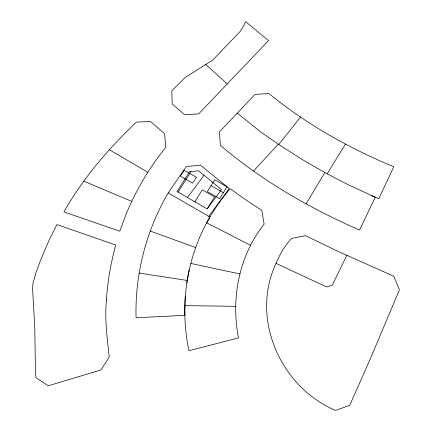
<?xml version="1.0" encoding="UTF-8"?>
<svg xmlns="http://www.w3.org/2000/svg" width="432" height="432" viewBox="0 0 432 432"><rect width="100%" height="100%" fill="white"/><g stroke="black" fill="none" stroke-linecap="round" stroke-linejoin="round"><path stroke-width="0.65" d="M250.528 245.279L206.68 222.826C213.208 210.627 221.081 199.163 230.175 188.73L244.928 199.271L261.846 210.362L264.098 224.23C238.939 255.739 230.785 298.75 238.496 337.932L188.962 350.714C179.345 305.581 186.403 256.878 209.957 217.048L168.221 192.926C146.205 230.515 134.865 274.185 136.064 317.752L184.939 315.322L184.761 309.577L185.252 296.163M186.77 282.879L189.184 269.881M276.08 263.38C249.966 318.454 280.595 387.304 335.567 410.4L349.715 405.292L370.445 358.56L399.427 289.796L393.736 276.205L337.284 251.068L305.678 235.732L291.465 238.442C284.796 245.705 279.796 254.281 276.08 263.38L326.614 286.907L332.23 285.152L346.858 255.312M131.787 201.382L126.662 212.609L119.767 231.201L63.941 211.901C82.944 178.222 108.454 148.694 136.372 122.116L150.455 121.468L164.587 133.807L165.839 147.226C152.393 163.841 140.962 182.077 131.787 201.382L83.808 181.186M306.153 203.769L324.826 172.546L347.701 184.507L375.273 197.224L359.564 230.035C309.641 208.283 261.889 180.63 220.304 145.298L219.478 131.863L255.037 94.397L268.996 93.566C306.434 124.297 349.142 148.257 393.817 166.757L378.724 198.715L371.266 195.485M327.213 173.783L345.46 144.11M207.176 208.904L221.481 189.529L198.601 170.818L189.54 171.715L177.077 191.538L207.176 208.904L214.585 196.916L202.306 189.864L194.87 201.803M178.108 192.132L191.03 171.563M168.221 192.926L186.305 166.536L200.486 165.132L229.203 188.573L208.748 216.346M187.439 197.521L204.034 175.262M237.287 113.103L260.453 131.792L278.759 144.504L300.505 117.029M253.487 171.121L278.251 144.148M227.243 83.916L198.65 113.924L184.621 114.647L172.222 103.982L171.823 90.79L185.026 77.636L212.684 60.107L239.895 31.741L243.335 26.53L245.603 21.6L268.531 40.63L227.243 83.916L205.756 64.492M184.923 305.635L235.78 306.315M139.126 273.062L187.218 280.454M190.868 263.45L239.944 273.953M150.212 231.05L195.707 247.579M211.037 185.679L223.322 192.721M324.826 172.546L302.611 159.759L278.759 144.504M109.393 149.731L147.879 172.319M106.434 300.067C104.544 319.086 107.206 338.164 109.242 357.064L101.002 369.954L48.271 385.771L35.942 377.676L35.473 371.725L34.749 326.819L32.573 288.905L32.972 283.106L36.158 272.219L40.036 261.554L48.832 240.813L56.948 224.586L115.684 245.02C110.911 263.029 107.509 281.453 106.434 300.067M226.994 186.77L219.64 198.693L207.344 191.63L214.72 179.75L226.994 186.77M196.355 177.266L192.645 183.19L180.446 176.18L184.167 170.278L196.355 177.266"/></g></svg>
